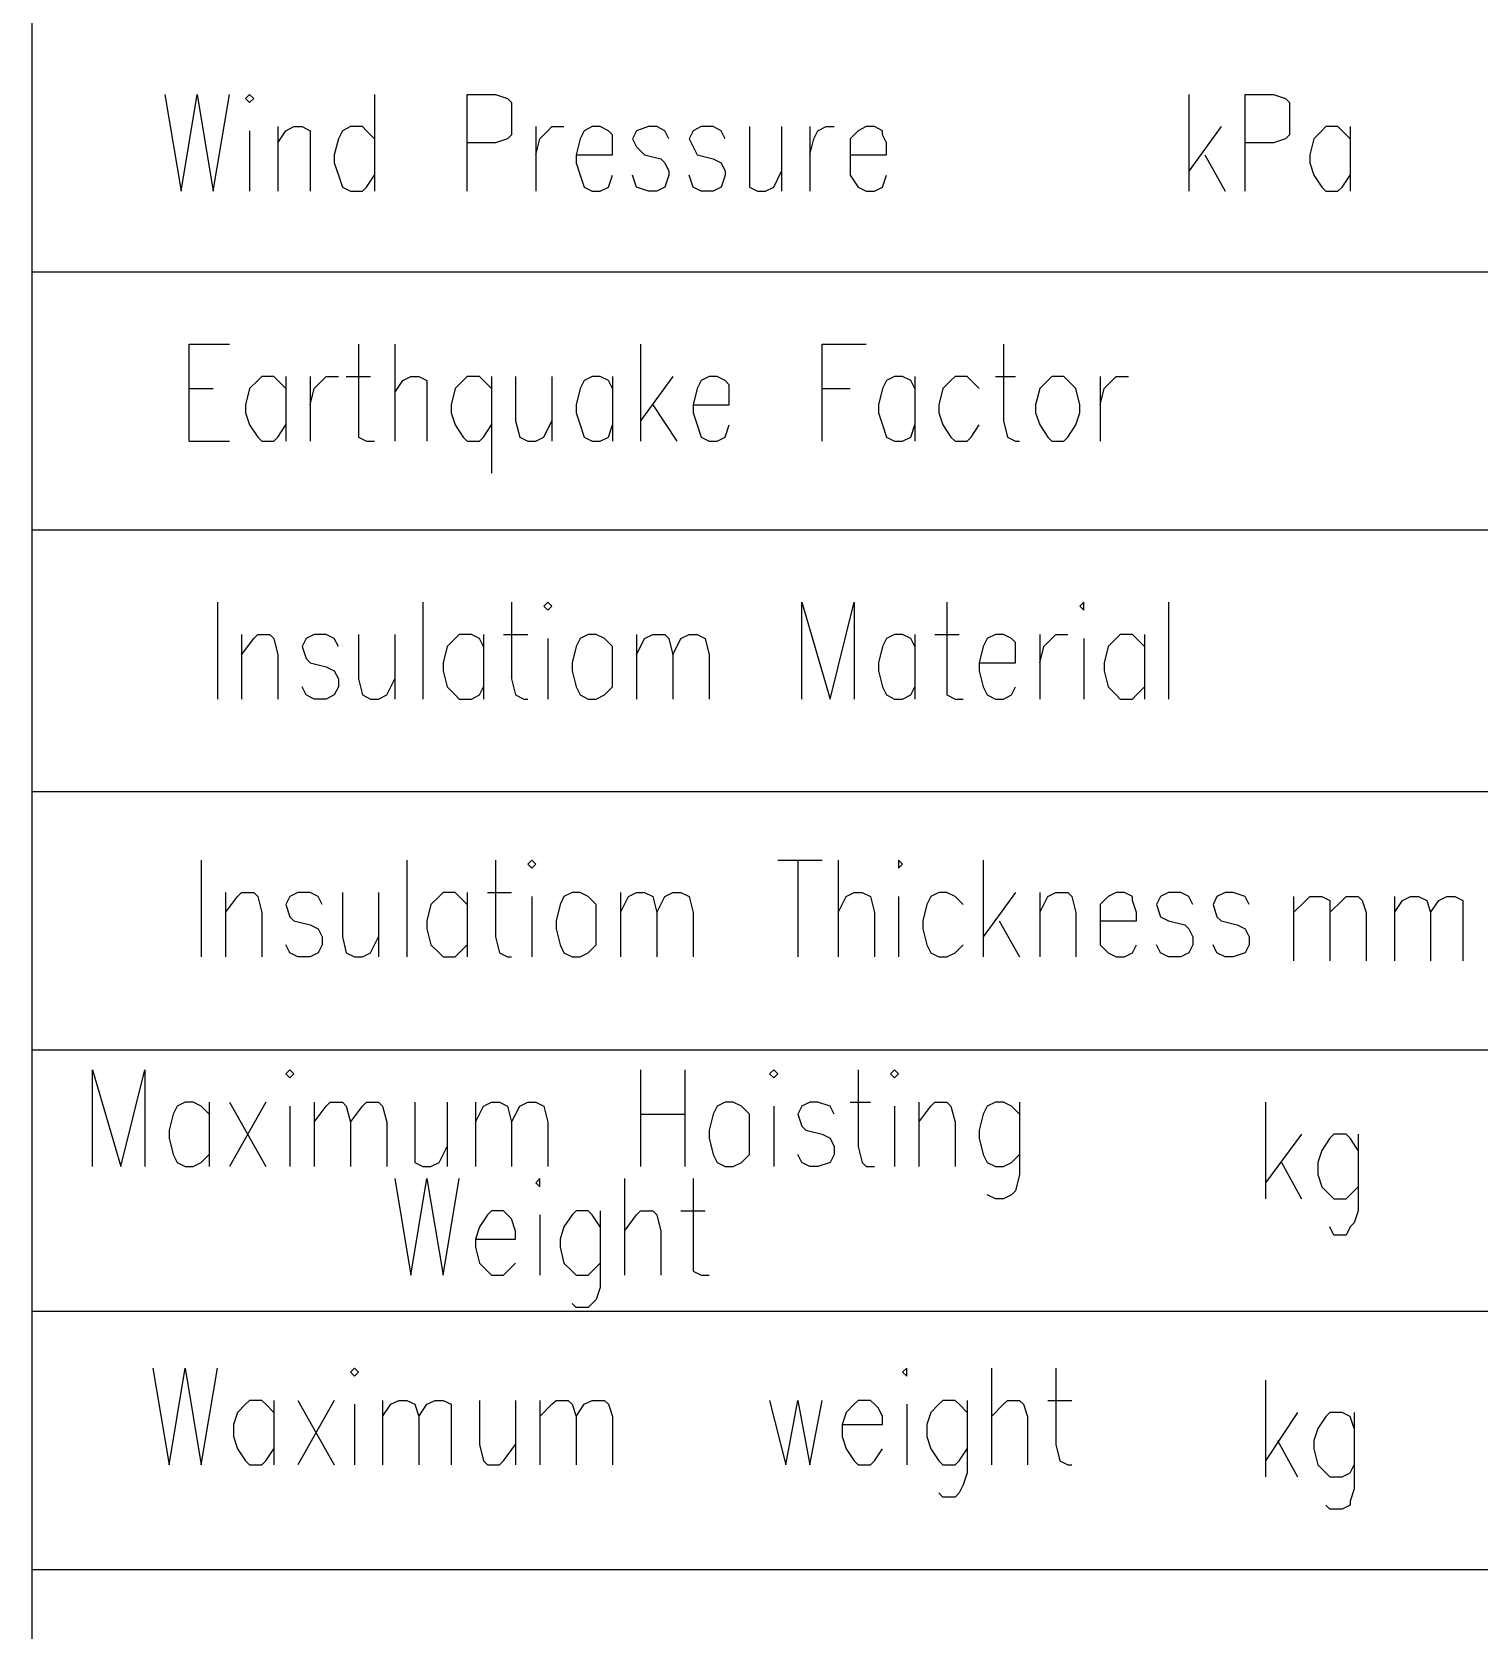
# Model space of a CAD drawing. Extents: x 0.3 to 16.2, y 0.3 to 22.9.
# Drawn here: x 11.143 to 12.34, y 17.633 to 18.955 of the extents above; entities that cross this region are included whole.
import ezdxf

# ---------------------------------------------------------------- set-up
doc = ezdxf.new("R2010")
doc.units = 0
doc.header["$MEASUREMENT"] = 0
doc.linetypes.add('AUSGEZOGEN', pattern=[0])
doc.layers.get('0').update_dxf_attribs({"linetype": 'AUSGEZOGEN'})

msp = doc.modelspace()

# ---------------------------------------------------------------- linework, layer by layer
for points in [[(11.1433, 22.63), (11.1433, 17.4067)], [(11.2533, 18.9033), (11.2667, 18.8233), (11.2667, 18.8233), (11.28, 18.9033), (11.28, 18.9033), (11.2933, 18.8233), (11.2933, 18.8233), (11.3067, 18.9033)], [(11.32, 18.9), (11.3233, 18.8967), (11.3233, 18.8967), (11.3267, 18.9), (11.3267, 18.9), (11.3233, 18.9033), (11.3233, 18.9033), (11.32, 18.9), (11.32, 18.9)], [(11.4267, 18.9033), (11.4267, 18.8233)], [(11.5033, 18.8233), (11.5033, 18.9033), (11.5033, 18.9033), (11.5267, 18.9033), (11.5267, 18.9033), (11.5367, 18.9), (11.5367, 18.9), (11.54, 18.8967), (11.54, 18.8967), (11.54, 18.87), (11.54, 18.87), (11.5367, 18.8667), (11.5367, 18.8667), (11.5267, 18.8633), (11.5267, 18.8633), (11.5033, 18.8633)], [(12.1, 18.9033), (12.1, 18.8233)], [(12.1467, 18.8233), (12.1467, 18.9033), (12.1467, 18.9033), (12.17, 18.9033), (12.17, 18.9033), (12.18, 18.9), (12.18, 18.9), (12.1833, 18.8967), (12.1833, 18.8967), (12.1833, 18.87), (12.1833, 18.87), (12.18, 18.8667), (12.18, 18.8667), (12.17, 18.8633), (12.17, 18.8633), (12.1467, 18.8633)], [(11.3467, 18.8767), (11.3467, 18.8233)], [(11.3467, 18.8633), (11.3533, 18.8733), (11.3533, 18.8733), (11.36, 18.8767), (11.36, 18.8767), (11.3667, 18.8767), (11.3667, 18.8767), (11.3733, 18.8733), (11.3733, 18.8733), (11.3733, 18.8233)], [(11.4267, 18.8667), (11.42, 18.8733), (11.42, 18.8733), (11.4167, 18.8767), (11.4167, 18.8767), (11.4067, 18.8767), (11.4067, 18.8767), (11.4, 18.8733), (11.4, 18.8733), (11.3967, 18.8667), (11.3967, 18.8667), (11.3933, 18.8533), (11.3933, 18.8533), (11.3933, 18.8467), (11.3933, 18.8467), (11.3967, 18.8367), (11.3967, 18.8367), (11.4, 18.8267), (11.4, 18.8267), (11.4067, 18.8233), (11.4067, 18.8233), (11.4167, 18.8233), (11.4167, 18.8233), (11.42, 18.8267), (11.42, 18.8267), (11.4267, 18.8367)], [(11.56, 18.8767), (11.56, 18.8233)], [(11.56, 18.8533), (11.5633, 18.8667), (11.5633, 18.8667), (11.57, 18.8733), (11.57, 18.8733), (11.5733, 18.8767), (11.5733, 18.8767), (11.5833, 18.8767)], [(11.5933, 18.8533), (11.6233, 18.8533), (11.6233, 18.8533), (11.6233, 18.8633), (11.6233, 18.8633), (11.6233, 18.87), (11.6233, 18.87), (11.62, 18.8733), (11.62, 18.8733), (11.6133, 18.8767), (11.6133, 18.8767), (11.6067, 18.8767), (11.6067, 18.8767), (11.6, 18.8733), (11.6, 18.8733), (11.5967, 18.8667), (11.5967, 18.8667), (11.5933, 18.8533), (11.5933, 18.8533), (11.5933, 18.8467), (11.5933, 18.8467), (11.5967, 18.8367), (11.5967, 18.8367), (11.6, 18.8267), (11.6, 18.8267), (11.6067, 18.8233), (11.6067, 18.8233), (11.6133, 18.8233), (11.6133, 18.8233), (11.62, 18.8267), (11.62, 18.8267), (11.6233, 18.8367)], [(11.67, 18.8667), (11.6667, 18.8733), (11.6667, 18.8733), (11.66, 18.8767), (11.66, 18.8767), (11.6533, 18.8767), (11.6533, 18.8767), (11.6433, 18.8733), (11.6433, 18.8733), (11.64, 18.8667), (11.64, 18.8667), (11.6433, 18.86), (11.6433, 18.86), (11.65, 18.8533), (11.65, 18.8533), (11.6633, 18.85), (11.6633, 18.85), (11.6667, 18.8467), (11.6667, 18.8467), (11.67, 18.84), (11.67, 18.84), (11.67, 18.8367), (11.67, 18.8367), (11.6667, 18.8267), (11.6667, 18.8267), (11.66, 18.8233), (11.66, 18.8233), (11.6533, 18.8233), (11.6533, 18.8233), (11.6433, 18.8267), (11.6433, 18.8267), (11.64, 18.8367)], [(11.7167, 18.8667), (11.7133, 18.8733), (11.7133, 18.8733), (11.7067, 18.8767), (11.7067, 18.8767), (11.6967, 18.8767), (11.6967, 18.8767), (11.69, 18.8733), (11.69, 18.8733), (11.6867, 18.8667), (11.6867, 18.8667), (11.69, 18.86), (11.69, 18.86), (11.6933, 18.8533), (11.6933, 18.8533), (11.7067, 18.85), (11.7067, 18.85), (11.7133, 18.8467), (11.7133, 18.8467), (11.7167, 18.84), (11.7167, 18.84), (11.7167, 18.8367), (11.7167, 18.8367), (11.7133, 18.8267), (11.7133, 18.8267), (11.7067, 18.8233), (11.7067, 18.8233), (11.6967, 18.8233), (11.6967, 18.8233), (11.69, 18.8267), (11.69, 18.8267), (11.6867, 18.8367)], [(11.7367, 18.8767), (11.7367, 18.8267), (11.7367, 18.8267), (11.7433, 18.8233), (11.7433, 18.8233), (11.75, 18.8233), (11.75, 18.8233), (11.7567, 18.8267), (11.7567, 18.8267), (11.7633, 18.84)], [(11.7633, 18.8767), (11.7633, 18.8233)], [(11.7867, 18.8767), (11.7867, 18.8233)], [(11.7867, 18.8533), (11.79, 18.8667), (11.79, 18.8667), (11.7933, 18.8733), (11.7933, 18.8733), (11.8, 18.8767), (11.8, 18.8767), (11.8067, 18.8767)], [(11.82, 18.8533), (11.85, 18.8533), (11.85, 18.8533), (11.85, 18.8633), (11.85, 18.8633), (11.8467, 18.87), (11.8467, 18.87), (11.8467, 18.8733), (11.8467, 18.8733), (11.84, 18.8767), (11.84, 18.8767), (11.8333, 18.8767), (11.8333, 18.8767), (11.8267, 18.8733), (11.8267, 18.8733), (11.82, 18.8667), (11.82, 18.8667), (11.82, 18.8367), (11.82, 18.8367), (11.8267, 18.8267), (11.8267, 18.8267), (11.8333, 18.8233), (11.8333, 18.8233), (11.84, 18.8233), (11.84, 18.8233), (11.8467, 18.8267), (11.8467, 18.8267), (11.85, 18.8367)], [(12.1267, 18.8767), (12.1, 18.84)], [(12.2333, 18.8667), (12.2267, 18.8733), (12.2267, 18.8733), (12.2233, 18.8767), (12.2233, 18.8767), (12.2133, 18.8767), (12.2133, 18.8767), (12.21, 18.8733), (12.21, 18.8733), (12.2033, 18.8667), (12.2033, 18.8667), (12.2, 18.8533), (12.2, 18.8533), (12.2, 18.8467), (12.2, 18.8467), (12.2033, 18.8367), (12.2033, 18.8367), (12.21, 18.8267), (12.21, 18.8267), (12.2133, 18.8233), (12.2133, 18.8233), (12.2233, 18.8233), (12.2233, 18.8233), (12.2267, 18.8267), (12.2267, 18.8267), (12.2333, 18.8367)], [(12.2333, 18.8767), (12.2333, 18.8233)], [(11.3233, 18.8733), (11.3233, 18.8233)], [(12.1133, 18.8533), (12.13, 18.8233)], [(11.1433, 18.7567), (13.5633, 18.7567)], [(11.2733, 18.6167), (11.2733, 18.6967), (11.2733, 18.6967), (11.3067, 18.6967)], [(11.4133, 18.6967), (11.4133, 18.62), (11.4133, 18.62), (11.42, 18.6167), (11.42, 18.6167), (11.4267, 18.6167)], [(11.4433, 18.6967), (11.4433, 18.6167)], [(11.6467, 18.6967), (11.6467, 18.6167)], [(11.7967, 18.6167), (11.7967, 18.6967), (11.7967, 18.6967), (11.8333, 18.6967)], [(11.9467, 18.6967), (11.9467, 18.6333), (11.9467, 18.6333), (11.95, 18.62), (11.95, 18.62), (11.9567, 18.6167), (11.9567, 18.6167), (11.96, 18.6167)], [(11.3533, 18.66), (11.3467, 18.6667), (11.3467, 18.6667), (11.3433, 18.67), (11.3433, 18.67), (11.3333, 18.67), (11.3333, 18.67), (11.33, 18.6667), (11.33, 18.6667), (11.3233, 18.66), (11.3233, 18.66), (11.32, 18.6467), (11.32, 18.6467), (11.32, 18.64), (11.32, 18.64), (11.3233, 18.63), (11.3233, 18.63), (11.33, 18.62), (11.33, 18.62), (11.3333, 18.6167), (11.3333, 18.6167), (11.3433, 18.6167), (11.3433, 18.6167), (11.3467, 18.62), (11.3467, 18.62), (11.3533, 18.63)], [(11.3533, 18.67), (11.3533, 18.6167)], [(11.3733, 18.67), (11.3733, 18.6167)], [(11.3733, 18.6467), (11.3767, 18.66), (11.3767, 18.66), (11.3833, 18.6667), (11.3833, 18.6667), (11.3867, 18.67), (11.3867, 18.67), (11.3967, 18.67)], [(11.4033, 18.67), (11.4233, 18.67)], [(11.4433, 18.6567), (11.45, 18.6667), (11.45, 18.6667), (11.4567, 18.67), (11.4567, 18.67), (11.4633, 18.67), (11.4633, 18.67), (11.47, 18.6667), (11.47, 18.6667), (11.47, 18.6167)], [(11.5233, 18.66), (11.5167, 18.6667), (11.5167, 18.6667), (11.5133, 18.67), (11.5133, 18.67), (11.5033, 18.67), (11.5033, 18.67), (11.5, 18.6667), (11.5, 18.6667), (11.4933, 18.66), (11.4933, 18.66), (11.49, 18.6467), (11.49, 18.6467), (11.49, 18.64), (11.49, 18.64), (11.4933, 18.63), (11.4933, 18.63), (11.5, 18.62), (11.5, 18.62), (11.5033, 18.6167), (11.5033, 18.6167), (11.5133, 18.6167), (11.5133, 18.6167), (11.5167, 18.62), (11.5167, 18.62), (11.5233, 18.63)], [(11.5233, 18.67), (11.5233, 18.59)], [(11.5433, 18.67), (11.5433, 18.6333), (11.5433, 18.6333), (11.5467, 18.62), (11.5467, 18.62), (11.5533, 18.6167), (11.5533, 18.6167), (11.56, 18.6167), (11.56, 18.6167), (11.5667, 18.62), (11.5667, 18.62), (11.5733, 18.6333)], [(11.5733, 18.67), (11.5733, 18.6167)], [(11.6233, 18.66), (11.62, 18.6667), (11.62, 18.6667), (11.6133, 18.67), (11.6133, 18.67), (11.6067, 18.67), (11.6067, 18.67), (11.6, 18.6667), (11.6, 18.6667), (11.5967, 18.66), (11.5967, 18.66), (11.5933, 18.6467), (11.5933, 18.6467), (11.5933, 18.64), (11.5933, 18.64), (11.5967, 18.63), (11.5967, 18.63), (11.6, 18.62), (11.6, 18.62), (11.6067, 18.6167), (11.6067, 18.6167), (11.6133, 18.6167), (11.6133, 18.6167), (11.62, 18.62), (11.62, 18.62), (11.6233, 18.63)], [(11.6233, 18.67), (11.6233, 18.6167)], [(11.6733, 18.67), (11.6467, 18.6333)], [(11.69, 18.6467), (11.72, 18.6467), (11.72, 18.6467), (11.72, 18.6567), (11.72, 18.6567), (11.72, 18.6633), (11.72, 18.6633), (11.7167, 18.6667), (11.7167, 18.6667), (11.71, 18.67), (11.71, 18.67), (11.7033, 18.67), (11.7033, 18.67), (11.6967, 18.6667), (11.6967, 18.6667), (11.6933, 18.66), (11.6933, 18.66), (11.69, 18.6467), (11.69, 18.6467), (11.69, 18.64), (11.69, 18.64), (11.6933, 18.63), (11.6933, 18.63), (11.6967, 18.62), (11.6967, 18.62), (11.7033, 18.6167), (11.7033, 18.6167), (11.71, 18.6167), (11.71, 18.6167), (11.7167, 18.62), (11.7167, 18.62), (11.72, 18.63)], [(11.8733, 18.66), (11.87, 18.6667), (11.87, 18.6667), (11.8633, 18.67), (11.8633, 18.67), (11.8567, 18.67), (11.8567, 18.67), (11.85, 18.6667), (11.85, 18.6667), (11.8467, 18.66), (11.8467, 18.66), (11.8433, 18.6467), (11.8433, 18.6467), (11.8433, 18.64), (11.8433, 18.64), (11.8467, 18.63), (11.8467, 18.63), (11.85, 18.62), (11.85, 18.62), (11.8567, 18.6167), (11.8567, 18.6167), (11.8633, 18.6167), (11.8633, 18.6167), (11.87, 18.62), (11.87, 18.62), (11.8733, 18.63)], [(11.8733, 18.67), (11.8733, 18.6167)], [(11.9267, 18.66), (11.92, 18.6667), (11.92, 18.6667), (11.9167, 18.67), (11.9167, 18.67), (11.9067, 18.67), (11.9067, 18.67), (11.9033, 18.6667), (11.9033, 18.6667), (11.8967, 18.66), (11.8967, 18.66), (11.8933, 18.6467), (11.8933, 18.6467), (11.8933, 18.64), (11.8933, 18.64), (11.8967, 18.63), (11.8967, 18.63), (11.9033, 18.62), (11.9033, 18.62), (11.9067, 18.6167), (11.9067, 18.6167), (11.9167, 18.6167), (11.9167, 18.6167), (11.92, 18.62), (11.92, 18.62), (11.9267, 18.63)], [(11.94, 18.67), (11.9567, 18.67)], [(11.9867, 18.67), (11.9833, 18.6667), (11.9833, 18.6667), (11.9767, 18.66), (11.9767, 18.66), (11.9733, 18.6467), (11.9733, 18.6467), (11.9733, 18.64), (11.9733, 18.64), (11.9767, 18.63), (11.9767, 18.63), (11.9833, 18.62), (11.9833, 18.62), (11.9867, 18.6167), (11.9867, 18.6167), (11.9967, 18.6167), (11.9967, 18.6167), (12, 18.62), (12, 18.62), (12.0067, 18.63), (12.0067, 18.63), (12.01, 18.64), (12.01, 18.64), (12.01, 18.6467), (12.01, 18.6467), (12.0067, 18.66), (12.0067, 18.66), (12, 18.6667), (12, 18.6667), (11.9967, 18.67), (11.9967, 18.67), (11.9867, 18.67), (11.9867, 18.67)], [(12.0267, 18.67), (12.0267, 18.6167)], [(12.0267, 18.6467), (12.03, 18.66), (12.03, 18.66), (12.0367, 18.6667), (12.0367, 18.6667), (12.04, 18.67), (12.04, 18.67), (12.05, 18.67)], [(11.2733, 18.66), (11.2933, 18.66)], [(11.7967, 18.66), (11.82, 18.66)], [(11.6567, 18.6467), (11.6767, 18.6167)], [(11.2733, 18.6167), (11.3067, 18.6167)], [(11.1433, 18.5433), (13.5633, 18.5433)], [(11.2967, 18.4833), (11.2967, 18.4033)], [(11.4667, 18.4833), (11.4667, 18.4033)], [(11.54, 18.4833), (11.54, 18.42), (11.54, 18.42), (11.5433, 18.4067), (11.5433, 18.4067), (11.55, 18.4033), (11.55, 18.4033), (11.5533, 18.4033)], [(11.5667, 18.48), (11.57, 18.4767), (11.57, 18.4767), (11.5733, 18.48), (11.5733, 18.48), (11.57, 18.4833), (11.57, 18.4833), (11.5667, 18.48), (11.5667, 18.48)], [(11.78, 18.4033), (11.78, 18.4833), (11.78, 18.4833), (11.8033, 18.4033), (11.8033, 18.4033), (11.8233, 18.4833), (11.8233, 18.4833), (11.8233, 18.4033)], [(11.9, 18.4833), (11.9, 18.4067), (11.9, 18.4067), (11.9067, 18.4033), (11.9067, 18.4033), (11.9133, 18.4033)], [(12.01, 18.48), (12.0133, 18.4767), (12.0133, 18.4767), (12.0133, 18.4833), (12.0133, 18.4833), (12.01, 18.48), (12.01, 18.48)], [(12.0833, 18.4833), (12.0833, 18.4033)], [(11.3167, 18.4567), (11.3167, 18.4033)], [(11.3167, 18.44), (11.3267, 18.4533), (11.3267, 18.4533), (11.33, 18.4567), (11.33, 18.4567), (11.34, 18.4567), (11.34, 18.4567), (11.3433, 18.4533), (11.3433, 18.4533), (11.3467, 18.44), (11.3467, 18.44), (11.3467, 18.4033)], [(11.3967, 18.4467), (11.3933, 18.4533), (11.3933, 18.4533), (11.3867, 18.4567), (11.3867, 18.4567), (11.3767, 18.4567), (11.3767, 18.4567), (11.37, 18.4533), (11.37, 18.4533), (11.3667, 18.4467), (11.3667, 18.4467), (11.37, 18.4367), (11.37, 18.4367), (11.3733, 18.4333), (11.3733, 18.4333), (11.3867, 18.43), (11.3867, 18.43), (11.3933, 18.4267), (11.3933, 18.4267), (11.3967, 18.42), (11.3967, 18.42), (11.3967, 18.4133), (11.3967, 18.4133), (11.3933, 18.4067), (11.3933, 18.4067), (11.3867, 18.4033), (11.3867, 18.4033), (11.3767, 18.4033), (11.3767, 18.4033), (11.37, 18.4067), (11.37, 18.4067), (11.3667, 18.4133)], [(11.4133, 18.4567), (11.4133, 18.42), (11.4133, 18.42), (11.4167, 18.4067), (11.4167, 18.4067), (11.4233, 18.4033), (11.4233, 18.4033), (11.43, 18.4033), (11.43, 18.4033), (11.4367, 18.4067), (11.4367, 18.4067), (11.4433, 18.42)], [(11.4433, 18.4567), (11.4433, 18.4033)], [(11.5167, 18.4467), (11.5133, 18.4533), (11.5133, 18.4533), (11.5067, 18.4567), (11.5067, 18.4567), (11.4967, 18.4567), (11.4967, 18.4567), (11.4933, 18.4533), (11.4933, 18.4533), (11.4867, 18.4467), (11.4867, 18.4467), (11.4833, 18.4333), (11.4833, 18.4333), (11.4833, 18.4267), (11.4833, 18.4267), (11.4867, 18.4133), (11.4867, 18.4133), (11.4933, 18.4067), (11.4933, 18.4067), (11.4967, 18.4033), (11.4967, 18.4033), (11.5067, 18.4033), (11.5067, 18.4033), (11.5133, 18.4067), (11.5133, 18.4067), (11.5167, 18.4133)], [(11.5167, 18.4567), (11.5167, 18.4033)], [(11.5333, 18.4567), (11.5533, 18.4567)], [(11.57, 18.4533), (11.57, 18.4033)], [(11.6033, 18.4567), (11.5967, 18.4533), (11.5967, 18.4533), (11.5933, 18.4467), (11.5933, 18.4467), (11.59, 18.4333), (11.59, 18.4333), (11.59, 18.4267), (11.59, 18.4267), (11.5933, 18.4133), (11.5933, 18.4133), (11.5967, 18.4067), (11.5967, 18.4067), (11.6033, 18.4033), (11.6033, 18.4033), (11.61, 18.4033), (11.61, 18.4033), (11.6167, 18.4067), (11.6167, 18.4067), (11.6233, 18.4133), (11.6233, 18.4133), (11.6233, 18.4467), (11.6233, 18.4467), (11.6167, 18.4533), (11.6167, 18.4533), (11.61, 18.4567), (11.61, 18.4567), (11.6033, 18.4567), (11.6033, 18.4567)], [(11.6433, 18.4567), (11.6433, 18.4033)], [(11.6433, 18.44), (11.65, 18.4533), (11.65, 18.4533), (11.6567, 18.4567), (11.6567, 18.4567), (11.6667, 18.4567), (11.6667, 18.4567), (11.67, 18.4533), (11.67, 18.4533), (11.6733, 18.44), (11.6733, 18.44), (11.6733, 18.4033)], [(11.6733, 18.44), (11.68, 18.4533), (11.68, 18.4533), (11.6867, 18.4567), (11.6867, 18.4567), (11.6933, 18.4567), (11.6933, 18.4567), (11.7, 18.4533), (11.7, 18.4533), (11.7033, 18.44), (11.7033, 18.44), (11.7033, 18.4033)], [(11.8733, 18.4467), (11.87, 18.4533), (11.87, 18.4533), (11.8633, 18.4567), (11.8633, 18.4567), (11.8567, 18.4567), (11.8567, 18.4567), (11.85, 18.4533), (11.85, 18.4533), (11.8467, 18.4467), (11.8467, 18.4467), (11.8433, 18.4333), (11.8433, 18.4333), (11.8433, 18.4267), (11.8433, 18.4267), (11.8467, 18.4133), (11.8467, 18.4133), (11.85, 18.4067), (11.85, 18.4067), (11.8567, 18.4033), (11.8567, 18.4033), (11.8633, 18.4033), (11.8633, 18.4033), (11.87, 18.4067), (11.87, 18.4067), (11.8733, 18.4133)], [(11.8733, 18.4567), (11.8733, 18.4033)], [(11.89, 18.4567), (11.91, 18.4567)], [(11.9267, 18.4333), (11.9567, 18.4333), (11.9567, 18.4333), (11.9567, 18.44), (11.9567, 18.44), (11.9567, 18.45), (11.9567, 18.45), (11.9533, 18.4533), (11.9533, 18.4533), (11.9467, 18.4567), (11.9467, 18.4567), (11.94, 18.4567), (11.94, 18.4567), (11.9333, 18.4533), (11.9333, 18.4533), (11.93, 18.4467), (11.93, 18.4467), (11.9267, 18.4333), (11.9267, 18.4333), (11.9267, 18.4267), (11.9267, 18.4267), (11.93, 18.4133), (11.93, 18.4133), (11.9333, 18.4067), (11.9333, 18.4067), (11.94, 18.4033), (11.94, 18.4033), (11.9467, 18.4033), (11.9467, 18.4033), (11.9533, 18.4067), (11.9533, 18.4067), (11.9567, 18.4133)], [(11.9767, 18.4567), (11.9767, 18.4033)], [(11.9767, 18.4333), (11.98, 18.4467), (11.98, 18.4467), (11.9867, 18.4533), (11.9867, 18.4533), (11.99, 18.4567), (11.99, 18.4567), (12, 18.4567)], [(12.0133, 18.4533), (12.0133, 18.4033)], [(12.0633, 18.4467), (12.0567, 18.4533), (12.0567, 18.4533), (12.0533, 18.4567), (12.0533, 18.4567), (12.0433, 18.4567), (12.0433, 18.4567), (12.04, 18.4533), (12.04, 18.4533), (12.0333, 18.4467), (12.0333, 18.4467), (12.03, 18.4333), (12.03, 18.4333), (12.03, 18.4267), (12.03, 18.4267), (12.0333, 18.4133), (12.0333, 18.4133), (12.04, 18.4067), (12.04, 18.4067), (12.0433, 18.4033), (12.0433, 18.4033), (12.0533, 18.4033), (12.0533, 18.4033), (12.0567, 18.4067), (12.0567, 18.4067), (12.0633, 18.4133)], [(12.0633, 18.4567), (12.0633, 18.4033)], [(11.1433, 18.3267), (13.5633, 18.3267)], [(11.2833, 18.27), (11.2833, 18.19)], [(11.4533, 18.27), (11.4533, 18.19)], [(11.5267, 18.27), (11.5267, 18.2067), (11.5267, 18.2067), (11.53, 18.1933), (11.53, 18.1933), (11.5367, 18.19), (11.5367, 18.19), (11.54, 18.19)], [(11.5533, 18.2667), (11.5567, 18.2633), (11.5567, 18.2633), (11.56, 18.2667), (11.56, 18.2667), (11.5567, 18.27), (11.5567, 18.27), (11.5533, 18.2667), (11.5533, 18.2667)], [(11.76, 18.27), (11.7967, 18.27)], [(11.7767, 18.27), (11.7767, 18.19)], [(11.81, 18.27), (11.81, 18.19)], [(11.86, 18.2667), (11.86, 18.2633), (11.86, 18.2633), (11.8633, 18.2667), (11.8633, 18.2667), (11.86, 18.27), (11.86, 18.27), (11.86, 18.2667), (11.86, 18.2667)], [(11.93, 18.27), (11.93, 18.19)], [(11.3033, 18.2433), (11.3033, 18.19)], [(11.3033, 18.2267), (11.3133, 18.24), (11.3133, 18.24), (11.3167, 18.2433), (11.3167, 18.2433), (11.3267, 18.2433), (11.3267, 18.2433), (11.33, 18.24), (11.33, 18.24), (11.3333, 18.2267), (11.3333, 18.2267), (11.3333, 18.19)], [(11.3833, 18.2333), (11.38, 18.24), (11.38, 18.24), (11.3733, 18.2433), (11.3733, 18.2433), (11.3633, 18.2433), (11.3633, 18.2433), (11.3567, 18.24), (11.3567, 18.24), (11.3533, 18.2333), (11.3533, 18.2333), (11.3567, 18.2233), (11.3567, 18.2233), (11.36, 18.22), (11.36, 18.22), (11.3733, 18.2167), (11.3733, 18.2167), (11.38, 18.2133), (11.38, 18.2133), (11.3833, 18.2067), (11.3833, 18.2067), (11.3833, 18.2), (11.3833, 18.2), (11.38, 18.1933), (11.38, 18.1933), (11.3733, 18.19), (11.3733, 18.19), (11.3633, 18.19), (11.3633, 18.19), (11.3567, 18.1933), (11.3567, 18.1933), (11.3533, 18.2)], [(11.4, 18.2433), (11.4, 18.2067), (11.4, 18.2067), (11.4033, 18.1933), (11.4033, 18.1933), (11.41, 18.19), (11.41, 18.19), (11.4167, 18.19), (11.4167, 18.19), (11.4233, 18.1933), (11.4233, 18.1933), (11.43, 18.2067)], [(11.43, 18.2433), (11.43, 18.19)], [(11.5033, 18.2333), (11.4967, 18.24), (11.4967, 18.24), (11.4933, 18.2433), (11.4933, 18.2433), (11.4833, 18.2433), (11.4833, 18.2433), (11.48, 18.24), (11.48, 18.24), (11.4733, 18.2333), (11.4733, 18.2333), (11.47, 18.22), (11.47, 18.22), (11.47, 18.2133), (11.47, 18.2133), (11.4733, 18.2), (11.4733, 18.2), (11.48, 18.1933), (11.48, 18.1933), (11.4833, 18.19), (11.4833, 18.19), (11.4933, 18.19), (11.4933, 18.19), (11.4967, 18.1933), (11.4967, 18.1933), (11.5033, 18.2)], [(11.5033, 18.2433), (11.5033, 18.19)], [(11.52, 18.2433), (11.54, 18.2433)], [(11.5567, 18.24), (11.5567, 18.19)], [(11.59, 18.2433), (11.5833, 18.24), (11.5833, 18.24), (11.58, 18.2333), (11.58, 18.2333), (11.5767, 18.22), (11.5767, 18.22), (11.5767, 18.2133), (11.5767, 18.2133), (11.58, 18.2), (11.58, 18.2), (11.5833, 18.1933), (11.5833, 18.1933), (11.59, 18.19), (11.59, 18.19), (11.5967, 18.19), (11.5967, 18.19), (11.6033, 18.1933), (11.6033, 18.1933), (11.61, 18.2), (11.61, 18.2), (11.61, 18.2333), (11.61, 18.2333), (11.6033, 18.24), (11.6033, 18.24), (11.5967, 18.2433), (11.5967, 18.2433), (11.59, 18.2433), (11.59, 18.2433)], [(11.63, 18.2433), (11.63, 18.19)], [(11.63, 18.2267), (11.6367, 18.24), (11.6367, 18.24), (11.6433, 18.2433), (11.6433, 18.2433), (11.65, 18.2433), (11.65, 18.2433), (11.6567, 18.24), (11.6567, 18.24), (11.66, 18.2267), (11.66, 18.2267), (11.66, 18.19)], [(11.66, 18.2267), (11.6667, 18.24), (11.6667, 18.24), (11.6733, 18.2433), (11.6733, 18.2433), (11.68, 18.2433), (11.68, 18.2433), (11.6867, 18.24), (11.6867, 18.24), (11.69, 18.2267), (11.69, 18.2267), (11.69, 18.19)], [(11.81, 18.2267), (11.8167, 18.24), (11.8167, 18.24), (11.8233, 18.2433), (11.8233, 18.2433), (11.83, 18.2433), (11.83, 18.2433), (11.8367, 18.24), (11.8367, 18.24), (11.84, 18.2267), (11.84, 18.2267), (11.84, 18.19)], [(11.86, 18.24), (11.86, 18.19)], [(11.9133, 18.2333), (11.9067, 18.24), (11.9067, 18.24), (11.9, 18.2433), (11.9, 18.2433), (11.8933, 18.2433), (11.8933, 18.2433), (11.8867, 18.24), (11.8867, 18.24), (11.8833, 18.2333), (11.8833, 18.2333), (11.88, 18.22), (11.88, 18.22), (11.88, 18.2133), (11.88, 18.2133), (11.8833, 18.2), (11.8833, 18.2), (11.8867, 18.1933), (11.8867, 18.1933), (11.8933, 18.19), (11.8933, 18.19), (11.9, 18.19), (11.9, 18.19), (11.9067, 18.1933), (11.9067, 18.1933), (11.9133, 18.2)], [(11.9567, 18.2433), (11.93, 18.2067)], [(11.9767, 18.2433), (11.9767, 18.19)], [(11.9767, 18.2267), (11.9833, 18.24), (11.9833, 18.24), (11.99, 18.2433), (11.99, 18.2433), (12, 18.2433), (12, 18.2433), (12.0033, 18.24), (12.0033, 18.24), (12.0067, 18.2267), (12.0067, 18.2267), (12.0067, 18.19)], [(12.0267, 18.22), (12.0567, 18.22), (12.0567, 18.22), (12.0567, 18.2267), (12.0567, 18.2267), (12.0533, 18.2367), (12.0533, 18.2367), (12.0533, 18.24), (12.0533, 18.24), (12.0467, 18.2433), (12.0467, 18.2433), (12.04, 18.2433), (12.04, 18.2433), (12.0333, 18.24), (12.0333, 18.24), (12.0267, 18.2333), (12.0267, 18.2333), (12.0267, 18.2), (12.0267, 18.2), (12.0333, 18.1933), (12.0333, 18.1933), (12.04, 18.19), (12.04, 18.19), (12.0467, 18.19), (12.0467, 18.19), (12.0533, 18.1933), (12.0533, 18.1933), (12.0567, 18.2)], [(12.1033, 18.2333), (12.1, 18.24), (12.1, 18.24), (12.0933, 18.2433), (12.0933, 18.2433), (12.0833, 18.2433), (12.0833, 18.2433), (12.0767, 18.24), (12.0767, 18.24), (12.0733, 18.2333), (12.0733, 18.2333), (12.0767, 18.2233), (12.0767, 18.2233), (12.0833, 18.22), (12.0833, 18.22), (12.0967, 18.2167), (12.0967, 18.2167), (12.1, 18.2133), (12.1, 18.2133), (12.1033, 18.2067), (12.1033, 18.2067), (12.1033, 18.2), (12.1033, 18.2), (12.1, 18.1933), (12.1, 18.1933), (12.0933, 18.19), (12.0933, 18.19), (12.0833, 18.19), (12.0833, 18.19), (12.0767, 18.1933), (12.0767, 18.1933), (12.0733, 18.2)], [(12.15, 18.2333), (12.1467, 18.24), (12.1467, 18.24), (12.1367, 18.2433), (12.1367, 18.2433), (12.13, 18.2433), (12.13, 18.2433), (12.1233, 18.24), (12.1233, 18.24), (12.12, 18.2333), (12.12, 18.2333), (12.1233, 18.2233), (12.1233, 18.2233), (12.1267, 18.22), (12.1267, 18.22), (12.14, 18.2167), (12.14, 18.2167), (12.1467, 18.2133), (12.1467, 18.2133), (12.15, 18.2067), (12.15, 18.2067), (12.15, 18.2), (12.15, 18.2), (12.1467, 18.1933), (12.1467, 18.1933), (12.1367, 18.19), (12.1367, 18.19), (12.13, 18.19), (12.13, 18.19), (12.1233, 18.1933), (12.1233, 18.1933), (12.12, 18.2)], [(12.1867, 18.24), (12.1867, 18.1867)], [(12.1867, 18.2267), (12.1967, 18.2367), (12.1967, 18.2367), (12.2, 18.24), (12.2, 18.24), (12.21, 18.24), (12.21, 18.24), (12.2167, 18.2367), (12.2167, 18.2367), (12.2167, 18.1867)], [(12.2167, 18.2267), (12.2267, 18.2367), (12.2267, 18.2367), (12.23, 18.24), (12.23, 18.24), (12.24, 18.24), (12.24, 18.24), (12.2433, 18.2367), (12.2433, 18.2367), (12.2467, 18.2267), (12.2467, 18.2267), (12.2467, 18.1867)], [(12.27, 18.24), (12.27, 18.1867)], [(12.27, 18.2267), (12.2767, 18.2367), (12.2767, 18.2367), (12.2833, 18.24), (12.2833, 18.24), (12.29, 18.24), (12.29, 18.24), (12.2967, 18.2367), (12.2967, 18.2367), (12.3, 18.2267), (12.3, 18.2267), (12.3, 18.1867)], [(12.3, 18.2267), (12.3067, 18.2367), (12.3067, 18.2367), (12.3133, 18.24), (12.3133, 18.24), (12.32, 18.24), (12.32, 18.24), (12.3267, 18.2367), (12.3267, 18.2367), (12.3267, 18.1867)], [(11.9433, 18.22), (11.96, 18.19)], [(11.1433, 18.1133), (13.5633, 18.1133)], [(11.1933, 18.0167), (11.1933, 18.0967), (11.1933, 18.0967), (11.2167, 18.0167), (11.2167, 18.0167), (11.2367, 18.0967), (11.2367, 18.0967), (11.2367, 18.0167)], [(11.3533, 18.0933), (11.3567, 18.09), (11.3567, 18.09), (11.36, 18.0933), (11.36, 18.0933), (11.3567, 18.0967), (11.3567, 18.0967), (11.3533, 18.0933), (11.3533, 18.0933)], [(11.6467, 18.0967), (11.6467, 18.0167)], [(11.6833, 18.0967), (11.6833, 18.0167)], [(11.7533, 18.0933), (11.7567, 18.09), (11.7567, 18.09), (11.76, 18.0933), (11.76, 18.0933), (11.7567, 18.0967), (11.7567, 18.0967), (11.7533, 18.0933), (11.7533, 18.0933)], [(11.8267, 18.0967), (11.8267, 18.0333), (11.8267, 18.0333), (11.83, 18.02), (11.83, 18.02), (11.8333, 18.0167), (11.8333, 18.0167), (11.84, 18.0167)], [(11.8533, 18.0933), (11.8567, 18.09), (11.8567, 18.09), (11.86, 18.0933), (11.86, 18.0933), (11.8567, 18.0967), (11.8567, 18.0967), (11.8533, 18.0933), (11.8533, 18.0933)], [(11.29, 18.06), (11.2833, 18.0667), (11.2833, 18.0667), (11.2767, 18.07), (11.2767, 18.07), (11.27, 18.07), (11.27, 18.07), (11.2633, 18.0667), (11.2633, 18.0667), (11.26, 18.06), (11.26, 18.06), (11.2567, 18.0467), (11.2567, 18.0467), (11.2567, 18.04), (11.2567, 18.04), (11.26, 18.0267), (11.26, 18.0267), (11.2633, 18.02), (11.2633, 18.02), (11.27, 18.0167), (11.27, 18.0167), (11.2767, 18.0167), (11.2767, 18.0167), (11.2833, 18.02), (11.2833, 18.02), (11.29, 18.0267)], [(11.29, 18.07), (11.29, 18.0167)], [(11.3067, 18.07), (11.3367, 18.0167)], [(11.3367, 18.07), (11.3067, 18.0167)], [(11.3767, 18.07), (11.3767, 18.0167)], [(11.3767, 18.0533), (11.3867, 18.0667), (11.3867, 18.0667), (11.39, 18.07), (11.39, 18.07), (11.4, 18.07), (11.4, 18.07), (11.4033, 18.0667), (11.4033, 18.0667), (11.4067, 18.0533), (11.4067, 18.0533), (11.4067, 18.0167)], [(11.4067, 18.0533), (11.4167, 18.0667), (11.4167, 18.0667), (11.42, 18.07), (11.42, 18.07), (11.43, 18.07), (11.43, 18.07), (11.4333, 18.0667), (11.4333, 18.0667), (11.4367, 18.0533), (11.4367, 18.0533), (11.4367, 18.0167)], [(11.46, 18.07), (11.46, 18.02), (11.46, 18.02), (11.4667, 18.0167), (11.4667, 18.0167), (11.4733, 18.0167), (11.4733, 18.0167), (11.48, 18.02), (11.48, 18.02), (11.4867, 18.0333)], [(11.4867, 18.07), (11.4867, 18.0167)], [(11.51, 18.07), (11.51, 18.0167)], [(11.51, 18.0533), (11.5167, 18.0667), (11.5167, 18.0667), (11.5233, 18.07), (11.5233, 18.07), (11.53, 18.07), (11.53, 18.07), (11.5367, 18.0667), (11.5367, 18.0667), (11.54, 18.0533), (11.54, 18.0533), (11.54, 18.0167)], [(11.54, 18.0533), (11.5467, 18.0667), (11.5467, 18.0667), (11.5533, 18.07), (11.5533, 18.07), (11.56, 18.07), (11.56, 18.07), (11.5667, 18.0667), (11.5667, 18.0667), (11.57, 18.0533), (11.57, 18.0533), (11.57, 18.0167)], [(11.7167, 18.07), (11.71, 18.0667), (11.71, 18.0667), (11.7067, 18.06), (11.7067, 18.06), (11.7033, 18.0467), (11.7033, 18.0467), (11.7033, 18.04), (11.7033, 18.04), (11.7067, 18.0267), (11.7067, 18.0267), (11.71, 18.02), (11.71, 18.02), (11.7167, 18.0167), (11.7167, 18.0167), (11.7233, 18.0167), (11.7233, 18.0167), (11.73, 18.02), (11.73, 18.02), (11.7367, 18.0267), (11.7367, 18.0267), (11.7367, 18.06), (11.7367, 18.06), (11.73, 18.0667), (11.73, 18.0667), (11.7233, 18.07), (11.7233, 18.07), (11.7167, 18.07), (11.7167, 18.07)], [(11.8067, 18.06), (11.8033, 18.0667), (11.8033, 18.0667), (11.7933, 18.07), (11.7933, 18.07), (11.7867, 18.07), (11.7867, 18.07), (11.78, 18.0667), (11.78, 18.0667), (11.7767, 18.06), (11.7767, 18.06), (11.78, 18.05), (11.78, 18.05), (11.7833, 18.0467), (11.7833, 18.0467), (11.7967, 18.0433), (11.7967, 18.0433), (11.8033, 18.04), (11.8033, 18.04), (11.8067, 18.0333), (11.8067, 18.0333), (11.8067, 18.0267), (11.8067, 18.0267), (11.8033, 18.02), (11.8033, 18.02), (11.7933, 18.0167), (11.7933, 18.0167), (11.7867, 18.0167), (11.7867, 18.0167), (11.78, 18.02), (11.78, 18.02), (11.7767, 18.0267)], [(11.82, 18.07), (11.8367, 18.07)], [(11.8767, 18.07), (11.8767, 18.0167)], [(11.8767, 18.0533), (11.8867, 18.0667), (11.8867, 18.0667), (11.89, 18.07), (11.89, 18.07), (11.9, 18.07), (11.9, 18.07), (11.9033, 18.0667), (11.9033, 18.0667), (11.9067, 18.0533), (11.9067, 18.0533), (11.9067, 18.0167)], [(11.96, 18.06), (11.9533, 18.0667), (11.9533, 18.0667), (11.9467, 18.07), (11.9467, 18.07), (11.94, 18.07), (11.94, 18.07), (11.9333, 18.0667), (11.9333, 18.0667), (11.93, 18.06), (11.93, 18.06), (11.9267, 18.0467), (11.9267, 18.0467), (11.9267, 18.04), (11.9267, 18.04), (11.93, 18.0267), (11.93, 18.0267), (11.9333, 18.02), (11.9333, 18.02), (11.94, 18.0167), (11.94, 18.0167), (11.9467, 18.0167), (11.9467, 18.0167), (11.9533, 18.02), (11.9533, 18.02), (11.96, 18.0267)], [(11.96, 18.07), (11.96, 18.01), (11.96, 18.01), (11.9567, 17.9967), (11.9567, 17.9967), (11.9533, 17.9933), (11.9533, 17.9933), (11.9467, 17.99), (11.9467, 17.99), (11.94, 17.99), (11.94, 17.99), (11.9333, 17.9933)], [(12.1633, 18.07), (12.1633, 17.99)], [(11.3567, 18.0667), (11.3567, 18.0167)], [(11.6467, 18.06), (11.6833, 18.06)], [(11.7567, 18.0667), (11.7567, 18.0167)], [(11.8567, 18.0667), (11.8567, 18.0167)], [(12.1933, 18.0433), (12.1633, 18.0033)], [(12.24, 18.03), (12.2333, 18.04), (12.2333, 18.04), (12.23, 18.0433), (12.23, 18.0433), (12.22, 18.0433), (12.22, 18.0433), (12.2167, 18.04), (12.2167, 18.04), (12.21, 18.03), (12.21, 18.03), (12.2067, 18.02), (12.2067, 18.02), (12.2067, 18.01), (12.2067, 18.01), (12.21, 18), (12.21, 18), (12.2167, 17.9933), (12.2167, 17.9933), (12.22, 17.99), (12.22, 17.99), (12.23, 17.99), (12.23, 17.99), (12.2333, 17.9933), (12.2333, 17.9933), (12.24, 18)], [(12.24, 18.0433), (12.24, 17.98), (12.24, 17.98), (12.2367, 17.97), (12.2367, 17.97), (12.2333, 17.9667), (12.2333, 17.9667), (12.23, 17.96), (12.23, 17.96), (12.22, 17.96), (12.22, 17.96), (12.2167, 17.9667)], [(12.1767, 18.02), (12.1933, 17.99)], [(11.4433, 18.0067), (11.4567, 17.9267), (11.4567, 17.9267), (11.47, 18.0067), (11.47, 18.0067), (11.4833, 17.9267), (11.4833, 17.9267), (11.4967, 18.0067)], [(11.56, 18.0033), (11.5633, 18), (11.5633, 18), (11.5633, 18.0067), (11.5633, 18.0067), (11.56, 18.0033), (11.56, 18.0033)], [(11.6333, 18.0067), (11.6333, 17.9267)], [(11.69, 18.0067), (11.69, 17.93), (11.69, 17.93), (11.6967, 17.9267), (11.6967, 17.9267), (11.7033, 17.9267)], [(11.51, 17.9567), (11.5433, 17.9567), (11.5433, 17.9567), (11.5433, 17.9633), (11.5433, 17.9633), (11.54, 17.9733), (11.54, 17.9733), (11.5367, 17.9767), (11.5367, 17.9767), (11.5333, 17.98), (11.5333, 17.98), (11.5233, 17.98), (11.5233, 17.98), (11.52, 17.9767), (11.52, 17.9767), (11.5133, 17.9667), (11.5133, 17.9667), (11.51, 17.9567), (11.51, 17.9567), (11.51, 17.95), (11.51, 17.95), (11.5133, 17.9367), (11.5133, 17.9367), (11.52, 17.93), (11.52, 17.93), (11.5233, 17.9267), (11.5233, 17.9267), (11.5333, 17.9267), (11.5333, 17.9267), (11.5367, 17.93), (11.5367, 17.93), (11.5433, 17.9367)], [(11.5633, 17.9767), (11.5633, 17.9267)], [(11.6133, 17.9667), (11.6067, 17.9767), (11.6067, 17.9767), (11.6033, 17.98), (11.6033, 17.98), (11.5933, 17.98), (11.5933, 17.98), (11.59, 17.9767), (11.59, 17.9767), (11.5833, 17.9667), (11.5833, 17.9667), (11.58, 17.9567), (11.58, 17.9567), (11.58, 17.95), (11.58, 17.95), (11.5833, 17.9367), (11.5833, 17.9367), (11.59, 17.93), (11.59, 17.93), (11.5933, 17.9267), (11.5933, 17.9267), (11.6033, 17.9267), (11.6033, 17.9267), (11.6067, 17.93), (11.6067, 17.93), (11.6133, 17.9367)], [(11.6133, 17.98), (11.6133, 17.9167), (11.6133, 17.9167), (11.61, 17.9067), (11.61, 17.9067), (11.6067, 17.9033), (11.6067, 17.9033), (11.6033, 17.9), (11.6033, 17.9), (11.5933, 17.9), (11.5933, 17.9), (11.59, 17.9033)], [(11.6333, 17.9633), (11.6433, 17.9767), (11.6433, 17.9767), (11.6467, 17.98), (11.6467, 17.98), (11.6567, 17.98), (11.6567, 17.98), (11.66, 17.9767), (11.66, 17.9767), (11.6633, 17.9633), (11.6633, 17.9633), (11.6633, 17.9267)], [(11.68, 17.98), (11.7, 17.98)], [(13.5633, 17.8967), (11.1433, 17.8967)], [(11.2433, 17.85), (11.2567, 17.77), (11.2567, 17.77), (11.27, 17.85), (11.27, 17.85), (11.2833, 17.77), (11.2833, 17.77), (11.2967, 17.85)], [(11.4067, 17.8467), (11.41, 17.8433), (11.41, 17.8433), (11.4133, 17.8467), (11.4133, 17.8467), (11.41, 17.85), (11.41, 17.85), (11.4067, 17.8467), (11.4067, 17.8467)], [(11.8633, 17.8467), (11.8667, 17.8433), (11.8667, 17.8433), (11.8667, 17.85), (11.8667, 17.85), (11.8633, 17.8467), (11.8633, 17.8467)], [(11.9367, 17.85), (11.9367, 17.77)], [(11.99, 17.85), (11.99, 17.7867), (11.99, 17.7867), (11.9933, 17.7733), (11.9933, 17.7733), (12, 17.77), (12, 17.77), (12.0033, 17.77)], [(12.1633, 17.84), (12.1633, 17.76)], [(11.3433, 17.8133), (11.3367, 17.82), (11.3367, 17.82), (11.3333, 17.8233), (11.3333, 17.8233), (11.3233, 17.8233), (11.3233, 17.8233), (11.32, 17.82), (11.32, 17.82), (11.3133, 17.8133), (11.3133, 17.8133), (11.31, 17.8033), (11.31, 17.8033), (11.31, 17.7933), (11.31, 17.7933), (11.3133, 17.7833), (11.3133, 17.7833), (11.32, 17.7733), (11.32, 17.7733), (11.3233, 17.77), (11.3233, 17.77), (11.3333, 17.77), (11.3333, 17.77), (11.3367, 17.7733), (11.3367, 17.7733), (11.3433, 17.7833)], [(11.3433, 17.8233), (11.3433, 17.77)], [(11.3633, 17.8233), (11.3933, 17.77)], [(11.3933, 17.8233), (11.3633, 17.77)], [(11.41, 17.82), (11.41, 17.77)], [(11.4333, 17.8233), (11.4333, 17.77)], [(11.4333, 17.81), (11.44, 17.82), (11.44, 17.82), (11.4467, 17.8233), (11.4467, 17.8233), (11.4533, 17.8233), (11.4533, 17.8233), (11.46, 17.82), (11.46, 17.82), (11.4633, 17.81), (11.4633, 17.81), (11.4633, 17.77)], [(11.4633, 17.81), (11.47, 17.82), (11.47, 17.82), (11.4767, 17.8233), (11.4767, 17.8233), (11.4833, 17.8233), (11.4833, 17.8233), (11.49, 17.82), (11.49, 17.82), (11.49, 17.77)], [(11.5133, 17.8233), (11.5133, 17.7867), (11.5133, 17.7867), (11.5167, 17.7733), (11.5167, 17.7733), (11.52, 17.77), (11.52, 17.77), (11.53, 17.77), (11.53, 17.77), (11.5333, 17.7733), (11.5333, 17.7733), (11.5433, 17.7867)], [(11.5433, 17.8233), (11.5433, 17.77)], [(11.5633, 17.8233), (11.5633, 17.77)], [(11.5633, 17.81), (11.5733, 17.82), (11.5733, 17.82), (11.5767, 17.8233), (11.5767, 17.8233), (11.5867, 17.8233), (11.5867, 17.8233), (11.59, 17.82), (11.59, 17.82), (11.5933, 17.81), (11.5933, 17.81), (11.5933, 17.77)], [(11.5933, 17.81), (11.6, 17.82), (11.6, 17.82), (11.6067, 17.8233), (11.6067, 17.8233), (11.6167, 17.8233), (11.6167, 17.8233), (11.62, 17.82), (11.62, 17.82), (11.6233, 17.81), (11.6233, 17.81), (11.6233, 17.77)], [(11.7533, 17.8233), (11.7667, 17.77), (11.7667, 17.77), (11.7767, 17.8233), (11.7767, 17.8233), (11.7867, 17.77), (11.7867, 17.77), (11.7967, 17.8233)], [(11.8133, 17.8033), (11.8467, 17.8033), (11.8467, 17.8033), (11.8467, 17.81), (11.8467, 17.81), (11.8433, 17.8167), (11.8433, 17.8167), (11.84, 17.82), (11.84, 17.82), (11.8367, 17.8233), (11.8367, 17.8233), (11.8267, 17.8233), (11.8267, 17.8233), (11.8233, 17.82), (11.8233, 17.82), (11.8167, 17.8133), (11.8167, 17.8133), (11.8133, 17.8033), (11.8133, 17.8033), (11.8133, 17.7933), (11.8133, 17.7933), (11.8167, 17.7833), (11.8167, 17.7833), (11.8233, 17.7733), (11.8233, 17.7733), (11.8267, 17.77), (11.8267, 17.77), (11.8367, 17.77), (11.8367, 17.77), (11.84, 17.7733), (11.84, 17.7733), (11.8467, 17.7833)], [(11.8667, 17.82), (11.8667, 17.77)], [(11.9167, 17.8133), (11.91, 17.82), (11.91, 17.82), (11.9067, 17.8233), (11.9067, 17.8233), (11.8967, 17.8233), (11.8967, 17.8233), (11.8933, 17.82), (11.8933, 17.82), (11.8867, 17.8133), (11.8867, 17.8133), (11.8833, 17.8033), (11.8833, 17.8033), (11.8833, 17.7933), (11.8833, 17.7933), (11.8867, 17.7833), (11.8867, 17.7833), (11.8933, 17.7733), (11.8933, 17.7733), (11.8967, 17.77), (11.8967, 17.77), (11.9067, 17.77), (11.9067, 17.77), (11.91, 17.7733), (11.91, 17.7733), (11.9167, 17.7833)], [(11.9167, 17.8233), (11.9167, 17.7633), (11.9167, 17.7633), (11.9133, 17.7533), (11.9133, 17.7533), (11.91, 17.7467), (11.91, 17.7467), (11.9067, 17.7433), (11.9067, 17.7433), (11.8967, 17.7433), (11.8967, 17.7433), (11.8933, 17.7467)], [(11.9367, 17.81), (11.9467, 17.82), (11.9467, 17.82), (11.95, 17.8233), (11.95, 17.8233), (11.96, 17.8233), (11.96, 17.8233), (11.9633, 17.82), (11.9633, 17.82), (11.9667, 17.81), (11.9667, 17.81), (11.9667, 17.77)], [(11.9833, 17.8233), (12.0033, 17.8233)], [(12.19, 17.8133), (12.1633, 17.7733)], [(12.2367, 17.8), (12.2333, 17.81), (12.2333, 17.81), (12.2267, 17.8133), (12.2267, 17.8133), (12.2167, 17.8133), (12.2167, 17.8133), (12.2133, 17.81), (12.2133, 17.81), (12.2067, 17.8), (12.2067, 17.8), (12.2033, 17.79), (12.2033, 17.79), (12.2033, 17.7833), (12.2033, 17.7833), (12.2067, 17.77), (12.2067, 17.77), (12.2133, 17.7633), (12.2133, 17.7633), (12.2167, 17.76), (12.2167, 17.76), (12.2267, 17.76), (12.2267, 17.76), (12.2333, 17.7633), (12.2333, 17.7633), (12.2367, 17.77)], [(12.2367, 17.8133), (12.2367, 17.75), (12.2367, 17.75), (12.2333, 17.74), (12.2333, 17.74), (12.2333, 17.7367), (12.2333, 17.7367), (12.2267, 17.7333), (12.2267, 17.7333), (12.2167, 17.7333), (12.2167, 17.7333), (12.2133, 17.7367)], [(12.1733, 17.79), (12.19, 17.76)], [(11.1433, 17.6833), (15.9833, 17.6833)], [(11.1433, 17.6833), (15.9833, 17.6833)]]:
    msp.add_lwpolyline(points)

doc.saveas('drawing.dxf')
